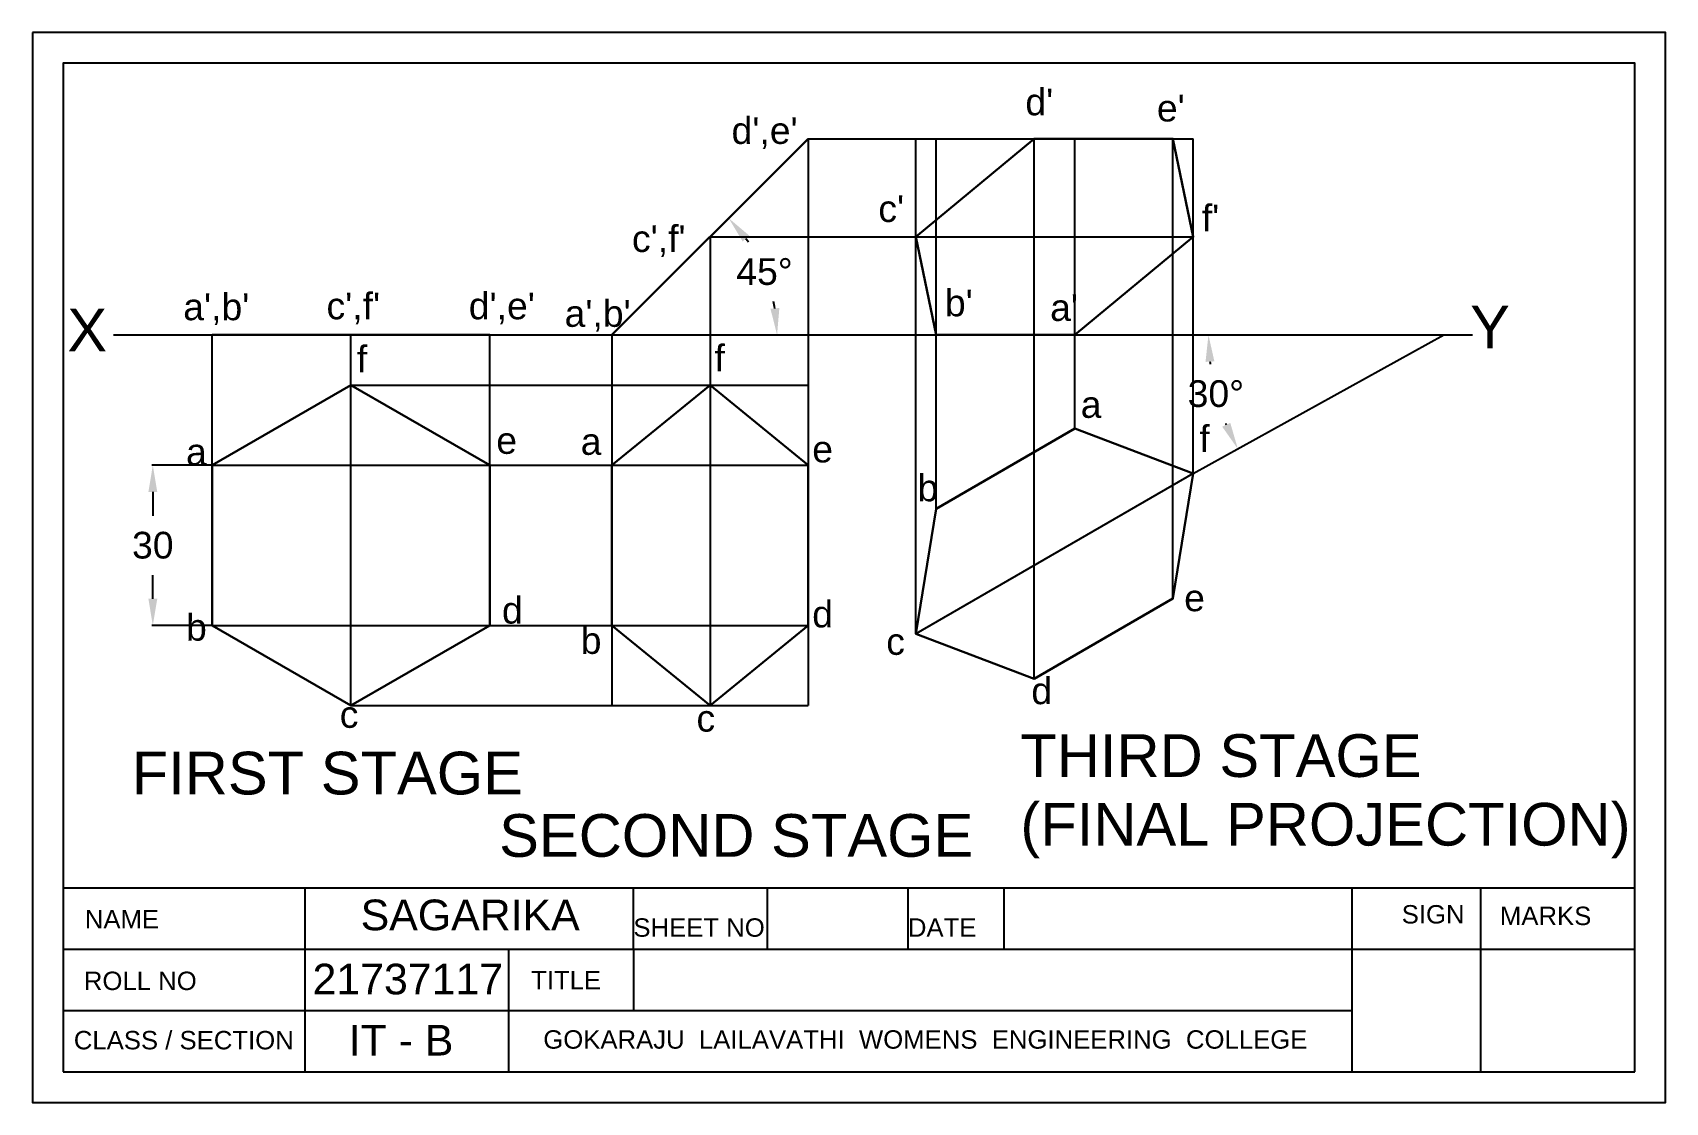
# Model space of a CAD drawing. Header units: millimetres. Extents: x 0 to 266, y 0 to 174.
import ezdxf

# ---------------------------------------------------------------- set-up
doc = ezdxf.new("R2010")
doc.units = ezdxf.units.MM
doc.header["$MEASUREMENT"] = 0
doc.header["$PDMODE"] = 35
doc.styles.get("Standard").update_dxf_attribs({"font": 'arial.ttf'})
doc.dimstyles.get("Standard").update_dxf_attribs({"dimtxt": 5, "dimasz": 5, "dimexe": 0.18, "dimexo": 0.0625, "dimgap": 3, "dimtad": 0, "dimtih": 1, "dimtoh": 1, "dimdec": 0, "dimzin": 0, "dimdsep": 46, "dimtxsty": 'Standard', "dimcen": 0.09, "dimadec": 0, "dimazin": 0, "dimtfac": 1, "dimtdec": 0, "dimtix": 1, "dimtofl": 0, "dimtmove": 0, "dimatfit": 3, "dimfxl": 1, "dimtolj": 1, "dimtzin": 0, "dimarcsym": 0})

# ---------------------------------------------------------------- blocks, each defined once
blk = doc.blocks.new('*D4')
at = {"color": 0, "lineweight": -2, "transparency": 16777216}
for start, end in [(186.508, 187.1204), (202.0976, 202.4554)]:
    blk.add_arc((230.05, 125.11), 38.36, start, end, dxfattribs=at)
at = {"color": 0, "transparency": 16777216}
for points in [[(191.22, 120.72), (192.67, 120.8), (191.7, 125.11)], [(195.26, 110.78), (193.95, 110.15), (196.49, 106.54)]]:
    blk.add_solid(points, dxfattribs=at)
at = {"layer": 'Defpoints', "color": 0, "transparency": 16777216}
for p in [(13.2, 125.11), (230.05, 125.11), (234.73, 125.11), (192.24, 118.68), (189.22, 102.51)]:
    blk.add_point(p, dxfattribs=at)
at = {"color": 0, "transparency": 16777216, "insert": (192.91, 115.52), "char_height": 4.354, "attachment_point": 5}
blk.add_mtext('\\A1;30%%D', dxfattribs=at)
blk = doc.blocks.new('*D5')
at = {"color": 0, "lineweight": -2, "transparency": 16777216}
for start, end in [(34.189, 35.7256), (9.2744, 11.7383)]:
    blk.add_arc((94.44, 125.11), 26.93, start, end, dxfattribs=at)
at = {"color": 0, "transparency": 16777216}
for points in [[(115.75, 140.36), (116.85, 141.3), (113.48, 144.15)], [(121.74, 129.51), (120.29, 129.39), (121.37, 125.11)]]:
    blk.add_solid(points, dxfattribs=at)
at = {"layer": 'Defpoints', "color": 0, "transparency": 16777216}
for p in [(126.44, 157.11), (120.45, 132.08), (13.2, 125.11), (94.44, 125.11), (234.73, 125.11)]:
    blk.add_point(p, dxfattribs=at)
at = {"color": 0, "transparency": 16777216, "insert": (119.32, 135.42), "char_height": 4.354, "attachment_point": 5}
blk.add_mtext('\\A1;45°', dxfattribs=at)
blk = doc.blocks.new('*D6')
at = {"color": 0, "lineweight": -2, "transparency": 16777216}
for p, q in [((29.22, 103.87), (19.44, 103.87)), ((19.59, 99.52), (19.59, 95.65)), ((19.59, 82.1), (19.59, 85.97)), ((29.22, 77.75), (19.44, 77.75))]:
    blk.add_line(p, q, dxfattribs=at)
at = {"color": 0, "transparency": 16777216}
for points in [[(18.87, 99.52), (20.32, 99.52), (19.59, 103.87)], [(18.87, 82.1), (20.32, 82.1), (19.59, 77.75)]]:
    blk.add_solid(points, dxfattribs=at)
at = {"layer": 'Defpoints', "color": 0, "transparency": 16777216}
for p in [(29.28, 103.87), (19.59, 77.75), (29.28, 77.75)]:
    blk.add_point(p, dxfattribs=at)
at = {"color": 0, "transparency": 16777216, "insert": (19.59, 90.81), "char_height": 4.354, "attachment_point": 5}
blk.add_mtext('\\A1;30', dxfattribs=at)
blk = doc.blocks.new('GOKARAJU3')
for p, q in [((5, 169.4), (5, 5)), ((261.19, 169.4), (5, 169.4)), ((261.19, 5), (261.19, 169.4)), ((5, 35), (261.19, 35)), ((44.39, 35), (44.39, 5)), ((97.94, 25), (97.94, 35)), ((119.76, 35), (119.76, 25)), ((142.7, 35), (142.7, 25)), ((158.32, 35), (158.32, 25)), ((215.08, 35), (215.08, 5)), ((236.07, 35), (236.07, 5)), ((5, 25), (261.19, 25)), ((77.59, 25), (77.59, 5)), ((97.94, 25), (97.94, 15)), ((5, 15), (215.08, 15)), ((5, 5), (261.19, 5))]:
    blk.add_line(p, q)
blk.add_lwpolyline([(0, 174.4), (0, 0), (266.19, 0), (266.19, 174.4)], close=True)
at = {"char_height": 3}
for s, width, insert, attachment_point in [('SIGN', 10.7612, (223.21, 32.16), 1), ('MARKS', 16.273, (239.22, 31.9), 1), ('NAME', 15.9424, (8.51, 31.36), 1), ('SHEET NO', 21.0026, (97.94, 30), 1), ('DATE', 14.9315, (142.7, 30), 1), ('ROLL NO', 20.6744, (8.35, 21.31), 1), ('TITLE', 14.1732, (81.27, 21.41), 1), ('CLASS / SECTION', 35.77, (6.71, 11.64), 1), ('GOKARAJU  LAILAVATHI  WOMENS  ENGINEERING  COLLEGE', 147.5066, (145.54, 10.23), 5)]:
    blk.add_mtext_dynamic_manual_height_columns(s, width=width, gutter_width=15, heights=[0], dxfattribs=dict(at, insert=insert, attachment_point=attachment_point))

msp = doc.modelspace()

# ---------------------------------------------------------------- linework, layer by layer
at = {"lineweight": 30}
for p, q in [((94.44, 125.11), (126.44, 157.11)), ((29.28, 125.11), (74.53, 125.11))]:
    msp.add_line(p, q, dxfattribs=at)
for p, q in [((126.44, 157.11), (126.44, 64.68)), ((126.44, 157.11), (189.22, 157.11)), ((143.97, 76.39), (143.97, 157.11)), ((147.28, 96.77), (147.28, 157.11)), ((163.28, 69.06), (163.28, 157.11)), ((169.91, 109.84), (169.91, 157.11)), ((185.91, 82.12), (185.91, 157.11)), ((189.22, 102.51), (189.22, 157.11)), ((110.44, 141.11), (110.44, 64.68)), ((110.44, 141.11), (189.22, 141.11)), ((13.2, 125.11), (234.73, 125.11)), ((29.28, 103.87), (29.28, 125.11)), ((51.9, 64.68), (51.9, 125.11)), ((74.53, 103.87), (74.53, 125.11)), ((94.44, 125.11), (94.44, 64.68)), ((189.22, 102.51), (230.05, 125.11)), ((51.9, 116.93), (126.44, 116.93)), ((110.44, 116.93), (110.44, 64.68)), ((29.28, 103.87), (126.44, 103.87)), ((189.22, 102.51), (143.97, 76.39)), ((29.28, 77.75), (126.44, 77.75)), ((51.9, 64.68), (126.44, 64.68))]:
    msp.add_line(p, q)
at = {"linetype": 'Continuous'}
msp.add_lwpolyline([(5, 35), (261.19, 35), (261.19, 169.4), (5, 169.4)], close=True, dxfattribs=at)
at = {"lineweight": 30}
for points in [[(147.28, 125.11), (143.97, 141.11), (163.28, 157.11), (185.91, 157.11), (189.22, 141.11), (169.91, 125.11), (147.28, 125.11)], [(94.44, 77.75), (94.44, 103.87), (110.44, 116.93), (126.44, 103.87), (126.44, 77.75), (110.44, 64.68), (94.44, 77.75), (94.44, 103.87)], [(147.28, 96.77), (169.91, 109.84), (189.22, 102.51), (185.91, 82.12), (163.28, 69.06), (143.97, 76.39), (147.28, 96.77), (169.91, 109.84)]]:
    msp.add_lwpolyline(points, dxfattribs=at)
msp.add_lwpolyline([(74.53, 77.75), (74.53, 103.87), (51.9, 116.93), (29.28, 103.87), (29.28, 77.75), (51.9, 64.68)], close=True, dxfattribs=at)

# ---------------------------------------------------------------- block references
msp.add_blockref('GOKARAJU3', (0, 0))

# ---------------------------------------------------------------- texts
for s, height, p in [("d'", 4.354, (161.85, 160.93)), ("e'", 4.354, (183.29, 159.92)), ("d',e'", 4.354, (113.95, 156.26)), ("c'", 4.354, (137.88, 143.53)), ("f'", 4.354, (190.61, 142.02)), ("c',f'", 4.354, (97.71, 138.64)), ("a',b'", 4.354, (24.55, 127.52)), ("c',f'", 4.354, (47.91, 127.67)), ("d',e'", 4.354, (71.11, 127.67)), ("a',b'", 4.354, (86.73, 126.44)), ("b'", 4.354, (148.73, 128.16)), ("a'", 4.354, (165.89, 127.4)), ('X', 6.97, (5.65, 122.42)), ('Y', 6.97, (234.36, 122.93)), ('f', 4.35, (52.85, 119.02)), ('f', 4.35, (111.17, 119.17)), ('a', 4.35, (170.88, 111.6)), ('f', 4.35, (190.21, 106.03)), ('a', 4.35, (25.01, 103.87)), ('e', 4.35, (75.59, 105.73)), ('a', 4.35, (89.36, 105.57)), ('e', 4.35, (127.1, 104.33)), ('b', 4.35, (144.27, 98)), ('d', 4.35, (76.52, 78.06)), ('e', 4.35, (187.74, 80.07)), ('b', 4.35, (25.01, 75.28)), ('d', 4.35, (127.1, 77.44)), ('b', 4.35, (89.36, 73.12)), ('c', 4.35, (139.17, 72.96)), ('d', 4.35, (162.83, 64.92)), ('c', 4.35, (50.07, 61.06)), ('c', 4.35, (108.23, 60.44)), ('THIRD STAGE', 6.9668, (161.04, 53.05)), ('FIRST STAGE', 6.9668, (16.15, 50.2)), ('(FINAL PROJECTION)', 6.9668, (161.04, 41.86)), ('SECOND STAGE', 6.9668, (76.05, 40.03)), ('SAGARIKA', 5, (53.48, 28.06)), ('21737117', 5, (45.63, 17.6)), ('IT - B', 5, (51.53, 7.63))]:
    msp.add_text(s, height=height).set_placement(p)

# ---------------------------------------------------------------- dimensions: what is measured, and where the dimension line sits
dim = msp.add_angular_dim_2l(base=(120.45, 132.08), line1=((13.2, 125.11), (234.73, 125.11)), line2=((94.44, 125.11), (126.44, 157.11)), dimstyle='Standard', override={"dimscale": 0.87085, "dimlfac": 1.148303})
dim.commit()
dim.dimension.update_dxf_attribs({"geometry": '*D5', "text_midpoint": (119.32, 135.42)})
dim = msp.add_angular_dim_2l(base=(192.24, 118.68), line1=((189.22, 102.51), (230.05, 125.11)), line2=((13.2, 125.11), (234.73, 125.11)), text='30%%D', dimstyle='Standard', override={"dimscale": 0.87085, "dimlfac": 1.148303})
dim.commit()
dim.dimension.update_dxf_attribs({"geometry": '*D4', "text_midpoint": (192.91, 115.52)})
dim = msp.add_linear_dim(base=(19.59, 77.75), p1=(29.28, 103.87), p2=(29.28, 77.75), angle=90, dimstyle='Standard', override={"dimscale": 0.87085, "dimlfac": 1.148303})
dim.commit()
dim.dimension.update_dxf_attribs({"geometry": '*D6', "text_midpoint": (19.59, 90.81)})

doc.saveas('drawing.dxf')
